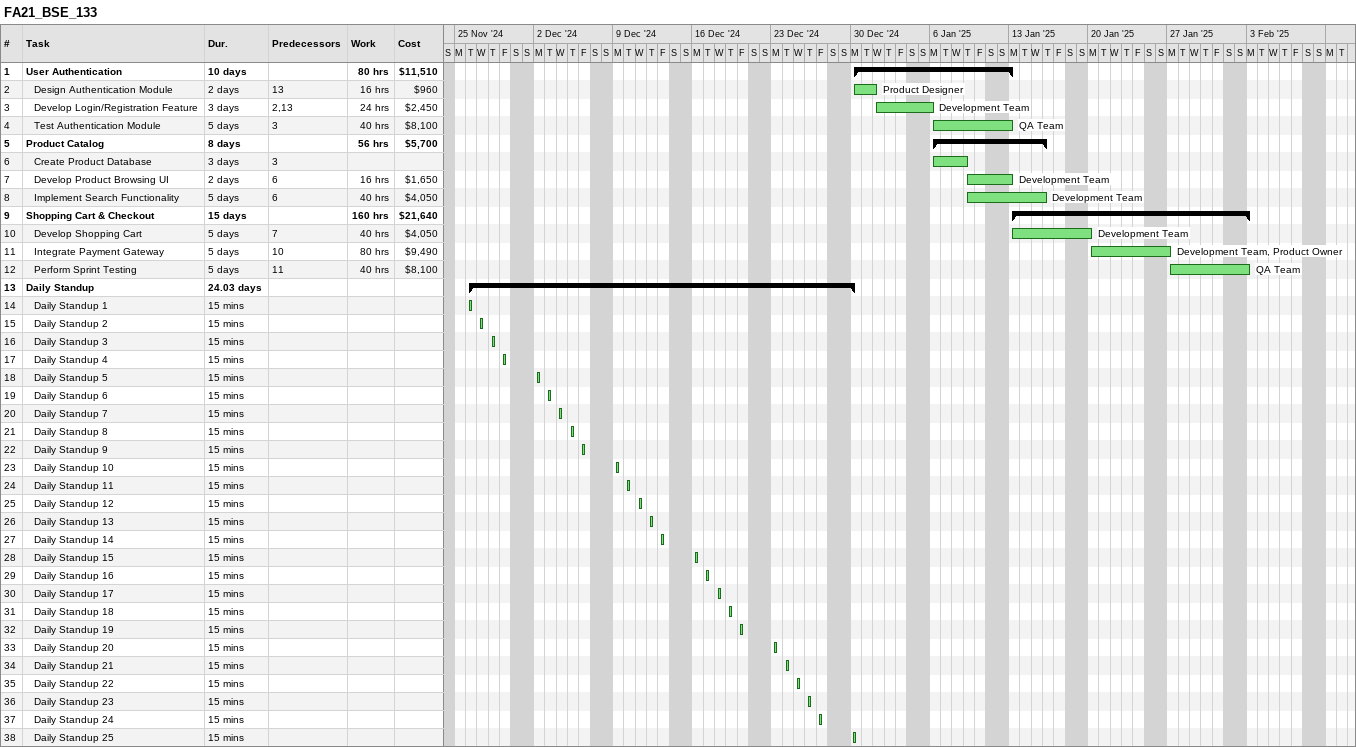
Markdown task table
FA21_BSE_133

| ID | Level | Task | Duration | Start | Finish | Predecessors | Resources | Work (h) | Cost ($) |
|---|---|---|---|---|---|---|---|---|---|
| 1 | 1 | **User Authentication** | 10d | 2024-12-30 | 2025-01-13 |  |  | 80 | 11510 |
| 2 | 2 | Design Authentication Module | 2d | 2024-12-30 | 2025-01-01 | 13 | Product Designer | 16 | 960 |
| 3 | 2 | Develop Login/Registration Feature | 3d | 2025-01-01 | 2025-01-06 | 2, 13 | Development Team | 24 | 2450 |
| 4 | 2 | Test Authentication Module | 5d | 2025-01-06 | 2025-01-13 | 3 | QA Team | 40 | 8100 |
| 5 | 1 | **Product Catalog** | 8d | 2025-01-06 | 2025-01-16 |  |  | 56 | 5700 |
| 6 | 2 | Create Product Database | 3d | 2025-01-06 | 2025-01-09 | 3 |  |  |  |
| 7 | 2 | Develop Product Browsing UI | 2d | 2025-01-09 | 2025-01-13 | 6 | Development Team | 16 | 1650 |
| 8 | 2 | Implement Search Functionality | 5d | 2025-01-09 | 2025-01-16 | 6 | Development Team | 40 | 4050 |
| 9 | 1 | **Shopping Cart & Checkout** | 15d | 2025-01-13 | 2025-02-03 |  |  | 160 | 21640 |
| 10 | 2 | Develop Shopping Cart | 5d | 2025-01-13 | 2025-01-20 | 7 | Development Team | 40 | 4050 |
| 11 | 2 | Integrate Payment Gateway | 5d | 2025-01-20 | 2025-01-27 | 10 | Development Team, Product Owner | 80 | 9490 |
| 12 | 2 | Perform Sprint Testing | 5d | 2025-01-27 | 2025-02-03 | 11 | QA Team | 40 | 8100 |
| 13 | 1 | **Daily Standup** | 24.03d | 2024-11-26 | 2024-12-30 |  |  |  |  |
| 14 | 2 | Daily Standup 1 | 15min | 2024-11-26 | 2024-11-26 |  |  |  |  |
| 15 | 2 | Daily Standup 2 | 15min | 2024-11-27 | 2024-11-27 |  |  |  |  |
| 16 | 2 | Daily Standup 3 | 15min | 2024-11-28 | 2024-11-28 |  |  |  |  |
| 17 | 2 | Daily Standup 4 | 15min | 2024-11-29 | 2024-11-29 |  |  |  |  |
| 18 | 2 | Daily Standup 5 | 15min | 2024-12-02 | 2024-12-02 |  |  |  |  |
| 19 | 2 | Daily Standup 6 | 15min | 2024-12-03 | 2024-12-03 |  |  |  |  |
| 20 | 2 | Daily Standup 7 | 15min | 2024-12-04 | 2024-12-04 |  |  |  |  |
| 21 | 2 | Daily Standup 8 | 15min | 2024-12-05 | 2024-12-05 |  |  |  |  |
| 22 | 2 | Daily Standup 9 | 15min | 2024-12-06 | 2024-12-06 |  |  |  |  |
| 23 | 2 | Daily Standup 10 | 15min | 2024-12-09 | 2024-12-09 |  |  |  |  |
| 24 | 2 | Daily Standup 11 | 15min | 2024-12-10 | 2024-12-10 |  |  |  |  |
| 25 | 2 | Daily Standup 12 | 15min | 2024-12-11 | 2024-12-11 |  |  |  |  |
| 26 | 2 | Daily Standup 13 | 15min | 2024-12-12 | 2024-12-12 |  |  |  |  |
| 27 | 2 | Daily Standup 14 | 15min | 2024-12-13 | 2024-12-13 |  |  |  |  |
| 28 | 2 | Daily Standup 15 | 15min | 2024-12-16 | 2024-12-16 |  |  |  |  |
| 29 | 2 | Daily Standup 16 | 15min | 2024-12-17 | 2024-12-17 |  |  |  |  |
| 30 | 2 | Daily Standup 17 | 15min | 2024-12-18 | 2024-12-18 |  |  |  |  |
| 31 | 2 | Daily Standup 18 | 15min | 2024-12-19 | 2024-12-19 |  |  |  |  |
| 32 | 2 | Daily Standup 19 | 15min | 2024-12-20 | 2024-12-20 |  |  |  |  |
| 33 | 2 | Daily Standup 20 | 15min | 2024-12-23 | 2024-12-23 |  |  |  |  |
| 34 | 2 | Daily Standup 21 | 15min | 2024-12-24 | 2024-12-24 |  |  |  |  |
| 35 | 2 | Daily Standup 22 | 15min | 2024-12-25 | 2024-12-25 |  |  |  |  |
| 36 | 2 | Daily Standup 23 | 15min | 2024-12-26 | 2024-12-26 |  |  |  |  |
| 37 | 2 | Daily Standup 24 | 15min | 2024-12-27 | 2024-12-27 |  |  |  |  |
| 38 | 2 | Daily Standup 25 | 15min | 2024-12-30 | 2024-12-30 |  |  |  |  |
